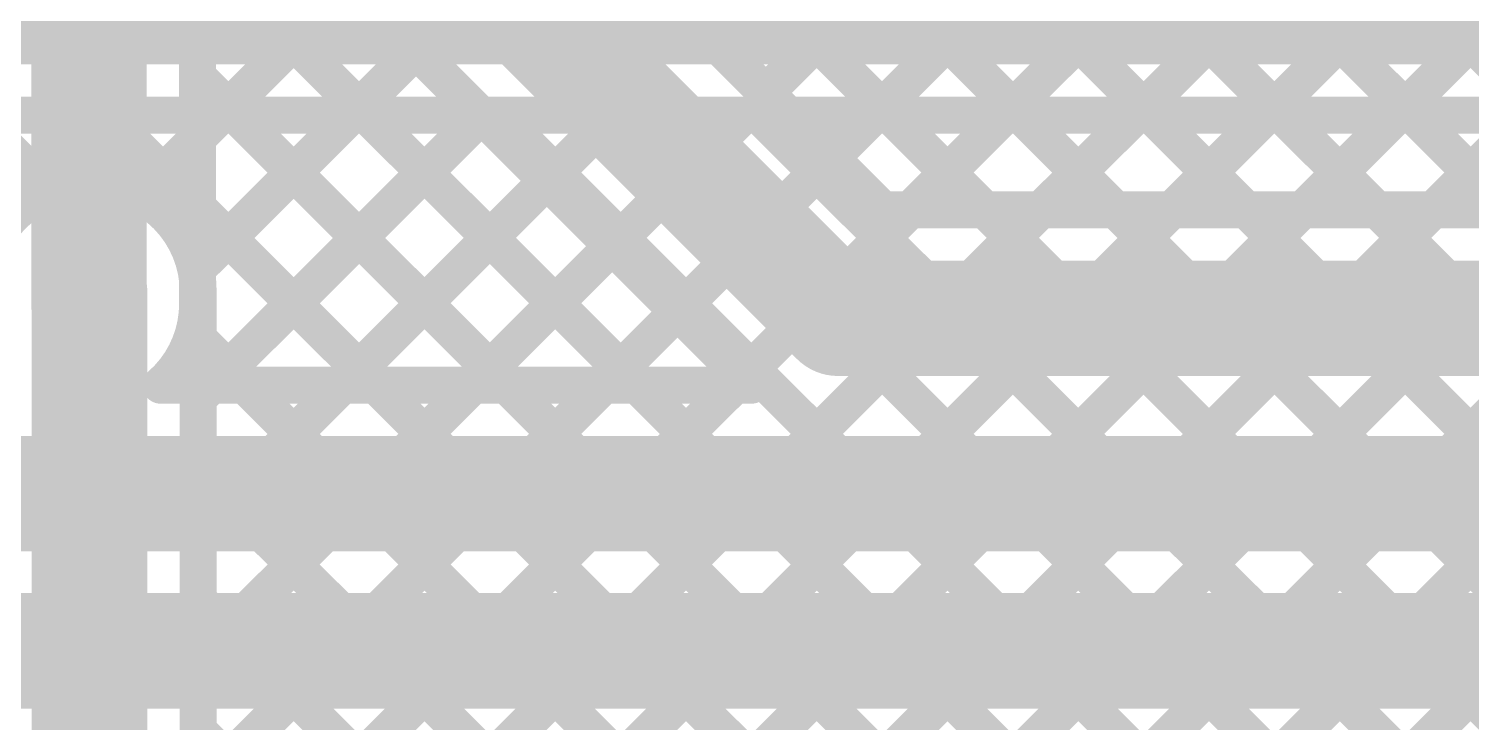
# Model space of a CAD drawing. Header units: millimetres. Extents: x 0 to 214, y 0 to 214.
# Drawn here: x 5.265 to 5.577, y 2.8385 to 2.9887 of the extents above; entities that cross this region are included whole.
import ezdxf

# ---------------------------------------------------------------- set-up
doc = ezdxf.new("R2010")
doc.units = ezdxf.units.MM
doc.header["$MEASUREMENT"] = 0
for name, color, linetype in [('BottomLayer', 5, 'Continuous'), ('BottomSolder', 6, 'Continuous'), ('TopLayer', 1, 'Continuous'), ('TopSolder', 216, 'Continuous'), ('ViaHoleLayer', 16, 'Continuous')]:
    doc.layers.add(name, color=color, linetype=linetype)

msp = doc.modelspace()

# ---------------------------------------------------------------- hatches: boundary and pattern name
at = {"layer": 'BottomLayer'}
h = msp.add_hatch(color=5, dxfattribs=at)
edge = h.paths.add_edge_path()
edge.add_arc((5.278, 2.9317), 0.01181, 0, 360)
at = {"layer": 'BottomSolder'}
h = msp.add_hatch(color=6, dxfattribs=at)
edge = h.paths.add_edge_path()
edge.add_arc((5.278, 2.9317), 0.00991, 0, 360)
at = {"layer": 'TopLayer'}
h = msp.add_hatch(color=1, dxfattribs=at)
edge = h.paths.add_edge_path()
edge.add_arc((5.278, 2.9317), 0.01181, 0, 360)
at = {"layer": 'TopSolder'}
h = msp.add_hatch(color=216, dxfattribs=at)
edge = h.paths.add_edge_path()
edge.add_arc((5.278, 2.9317), 0.00991, 0, 360)
at = {"layer": 'ViaHoleLayer'}
h = msp.add_hatch(color=16, dxfattribs=at)
edge = h.paths.add_edge_path()
edge.add_arc((5.278, 2.9317), 0.00591, 0, 360)

# ---------------------------------------------------------------- linework, layer by layer
at = {"layer": 'BottomLayer'}
for points, const_width in [([(5.278, 2.92914), (5.278, 3.26153)], 0.025), ([(5.3015, 2.92914), (5.3015, 3.26153)], 0.008), ([(5.40164, 3.07617), (5.52831, 2.9495)], 0.008), ([(5.42993, 3.07617), (5.55659, 2.9495)], 0.008), ([(5.41027, 2.98896), (5.49553, 3.07423)], 0.008), ([(5.3795, 3.07002), (5.50002, 2.9495)], 0.008), ([(5.3795, 3.04174), (5.47174, 2.9495)], 0.008), ([(5.42441, 2.97482), (5.49153, 3.04194)], 0.008), ([(5.43855, 2.96068), (5.50751, 3.02964)], 0.008), ([(5.3795, 3.01973), (5.44973, 2.9495)], 0.008), ([(5.356, 3.01), (5.44, 2.926)], 0.025), ([(5.45566, 2.9495), (5.52, 3.01384)], 0.008), ([(5.3015, 3.0066), (5.3966, 2.9115)], 0.008), ([(5.48394, 2.9495), (5.54044, 3.006)], 0.008), ([(5.51223, 2.9495), (5.56828, 3.00555)], 0.008), ([(5.52838, 3.006), (5.58488, 2.9495)], 0.008), ([(5.54051, 2.9495), (5.59701, 3.006)], 0.008), ([(5.55842, 3.00424), (5.61316, 2.9495)], 0.008), ([(5.5688, 2.9495), (5.622, 3.0027)], 0.008), ([(5.3015, 2.96505), (5.33531, 2.99886)], 0.008), ([(5.3394, 2.99337), (5.42127, 2.9115)], 0.008), ([(5.3015, 2.93676), (5.34875, 2.98401)], 0.008), ([(5.3015, 2.97832), (5.36832, 2.9115)], 0.008), ([(5.30452, 2.9115), (5.36289, 2.96987)], 0.008), ([(5.33281, 2.9115), (5.37704, 2.95573)], 0.008), ([(5.3015, 2.95003), (5.34003, 2.9115)], 0.008), ([(5.44973, 2.9495), (5.767, 2.9495)], 0.008), ([(5.36109, 2.9115), (5.39118, 2.94159)], 0.008), ([(5.44, 2.926), (5.791, 2.926)], 0.025), ([(5.38938, 2.9115), (5.40532, 2.92745)], 0.008), ([(5.30059, 2.92266), (5.31175, 2.9115)], 0.008), ([(5.29352, 2.9115), (5.42127, 2.9115)], 0.008), ([(3.702, 2.888), (5.786, 2.888)], 0.025), ([(3.684, 2.854), (5.686, 2.854)], 0.025)]:
    msp.add_lwpolyline(points, dxfattribs=dict(at, const_width=const_width))
for points, const_width in [([(5.40827, 2.98896, 1), (5.41227, 2.98896, 1)], 0.004), ([(5.34675, 2.98401, 1), (5.35075, 2.98401, 1)], 0.004), ([(5.2995, 2.97832, 1), (5.3035, 2.97832, 1)], 0.004), ([(5.42241, 2.97482, 1), (5.42641, 2.97482, 1)], 0.004), ([(5.36089, 2.96987, 1), (5.36489, 2.96987, 1)], 0.004), ([(5.2995, 2.96505, 1), (5.3035, 2.96505, 1)], 0.004), ([(5.43655, 2.96068, 1), (5.44055, 2.96068, 1)], 0.004), ([(5.37504, 2.95573, 1), (5.37904, 2.95573, 1)], 0.004), ([(5.2995, 2.95003, 1), (5.3035, 2.95003, 1)], 0.004), ([(5.44773, 2.9495, 1), (5.45173, 2.9495, 1)], 0.004), ([(5.44773, 2.9495, 1), (5.45173, 2.9495, 1)], 0.004), ([(5.45366, 2.9495, 1), (5.45766, 2.9495, 1)], 0.004), ([(5.46974, 2.9495, 1), (5.47374, 2.9495, 1)], 0.004), ([(5.48194, 2.9495, 1), (5.48594, 2.9495, 1)], 0.004), ([(5.49802, 2.9495, 1), (5.50202, 2.9495, 1)], 0.004), ([(5.51023, 2.9495, 1), (5.51423, 2.9495, 1)], 0.004), ([(5.52631, 2.9495, 1), (5.53031, 2.9495, 1)], 0.004), ([(5.53851, 2.9495, 1), (5.54251, 2.9495, 1)], 0.004), ([(5.55459, 2.9495, 1), (5.55859, 2.9495, 1)], 0.004), ([(5.5668, 2.9495, 1), (5.5708, 2.9495, 1)], 0.004), ([(5.38918, 2.94159, 1), (5.39318, 2.94159, 1)], 0.004), ([(5.27175, 2.92914, 1), (5.28425, 2.92914, 1)], 0.0125), ([(5.2995, 2.93676, 1), (5.3035, 2.93676, 1)], 0.004), ([(5.43375, 2.926, 1), (5.44625, 2.926, 1)], 0.0125), ([(5.43375, 2.926, 1), (5.44625, 2.926, 1)], 0.0125), ([(5.2995, 2.92914, 1), (5.3035, 2.92914, 1)], 0.004), ([(5.2995, 2.92914, 1), (5.3035, 2.92914, 1)], 0.004), ([(5.40332, 2.92745, 1), (5.40732, 2.92745, 1)], 0.004), ([(5.29859, 2.92266, 1), (5.30259, 2.92266, 1)], 0.004), ([(5.29152, 2.9115, 1), (5.29552, 2.9115, 1)], 0.004), ([(5.29152, 2.9115, 1), (5.29552, 2.9115, 1)], 0.004), ([(5.30252, 2.9115, 1), (5.30652, 2.9115, 1)], 0.004), ([(5.30975, 2.9115, 1), (5.31375, 2.9115, 1)], 0.004), ([(5.33081, 2.9115, 1), (5.33481, 2.9115, 1)], 0.004), ([(5.33803, 2.9115, 1), (5.34203, 2.9115, 1)], 0.004), ([(5.35909, 2.9115, 1), (5.36309, 2.9115, 1)], 0.004), ([(5.36632, 2.9115, 1), (5.37032, 2.9115, 1)], 0.004), ([(5.38738, 2.9115, 1), (5.39138, 2.9115, 1)], 0.004), ([(5.3946, 2.9115, 1), (5.3986, 2.9115, 1)], 0.004), ([(5.41927, 2.9115, 1), (5.42327, 2.9115, 1)], 0.004), ([(5.41927, 2.9115, 1), (5.42327, 2.9115, 1)], 0.004)]:
    msp.add_lwpolyline(points, format="xyb", close=True, dxfattribs=dict(at, const_width=const_width))
at = {"layer": 'BottomLayer', "const_width": 0.008}
msp.add_lwpolyline([(5.3015, 2.92914, -0.215584), (5.29352, 2.9115)], format="xyb", dxfattribs=at)
at = {"layer": 'TopLayer'}
for points, const_width in [([(5.30163, 2.5692), (5.73893, 3.0065)], 0.008), ([(5.30163, 2.59748), (5.71065, 3.0065)], 0.008), ([(4.942, 2.987), (5.63438, 2.987)], 0.012), ([(4.94904, 2.97), (5.62379, 2.97)], 0.008), ([(5.2522, 2.94403), (5.27817, 2.97)], 0.008), ([(5.25325, 2.97), (5.26963, 2.95361)], 0.008), ([(5.28153, 2.97), (5.88715, 2.36438)], 0.008), ([(5.289, 2.95254), (5.30645, 2.97)], 0.008), ([(5.30115, 2.93641), (5.33474, 2.97)], 0.008), ([(5.30163, 2.71062), (5.56101, 2.97)], 0.008), ([(5.30163, 2.65405), (5.61758, 2.97)], 0.008), ([(5.30163, 2.68233), (5.5893, 2.97)], 0.008), ([(5.30163, 2.85204), (5.41959, 2.97)], 0.008), ([(5.30163, 2.82375), (5.44788, 2.97)], 0.008), ([(5.30163, 2.88032), (5.39131, 2.97)], 0.008), ([(5.30163, 2.76719), (5.50444, 2.97)], 0.008), ([(5.30163, 2.7389), (5.53273, 2.97)], 0.008), ([(5.30163, 2.79547), (5.47616, 2.97)], 0.008), ([(5.30163, 2.90861), (5.36302, 2.97)], 0.008), ([(5.30982, 2.97), (5.90176, 2.37806)], 0.008), ([(5.3381, 2.97), (5.9235, 2.3846)], 0.008), ([(5.36639, 2.97), (5.9285, 2.40789)], 0.008), ([(5.39467, 2.97), (5.9285, 2.43617)], 0.008), ([(5.42295, 2.97), (5.9285, 2.46445)], 0.008), ([(5.45124, 2.97), (5.9285, 2.49274)], 0.008), ([(5.47952, 2.97), (5.9285, 2.52102)], 0.008), ([(5.50781, 2.97), (5.92328, 2.55452)], 0.008), ([(5.53609, 2.97), (5.92328, 2.58281)], 0.008), ([(5.56438, 2.97), (5.92328, 2.61109)], 0.008), ([(5.30163, 2.62576), (5.64008, 2.96421)], 0.008), ([(5.27813, 1.92713), (5.27813, 2.9317)], 0.025), ([(5.30163, 1.92713), (5.30163, 2.9317)], 0.008), ([(5.30163, 2.92162), (5.87301, 2.35024)], 0.008), ([(5.30163, 2.89333), (5.8602, 2.33477)], 0.008), ([(5.30163, 2.86505), (5.8585, 2.30818)], 0.008), ([(5.30163, 2.83677), (5.8585, 2.2799)], 0.008)]:
    msp.add_lwpolyline(points, dxfattribs=dict(at, const_width=const_width))
for points, const_width in [([(5.27617, 2.97, 1), (5.28017, 2.97, 1)], 0.004), ([(5.27953, 2.97, 1), (5.28353, 2.97, 1)], 0.004), ([(5.30445, 2.97, 1), (5.30845, 2.97, 1)], 0.004), ([(5.30782, 2.97, 1), (5.31182, 2.97, 1)], 0.004), ([(5.33274, 2.97, 1), (5.33674, 2.97, 1)], 0.004), ([(5.3361, 2.97, 1), (5.3401, 2.97, 1)], 0.004), ([(5.36102, 2.97, 1), (5.36502, 2.97, 1)], 0.004), ([(5.36439, 2.97, 1), (5.36839, 2.97, 1)], 0.004), ([(5.38931, 2.97, 1), (5.39331, 2.97, 1)], 0.004), ([(5.39267, 2.97, 1), (5.39667, 2.97, 1)], 0.004), ([(5.41759, 2.97, 1), (5.42159, 2.97, 1)], 0.004), ([(5.42095, 2.97, 1), (5.42495, 2.97, 1)], 0.004), ([(5.44588, 2.97, 1), (5.44988, 2.97, 1)], 0.004), ([(5.44924, 2.97, 1), (5.45324, 2.97, 1)], 0.004), ([(5.47416, 2.97, 1), (5.47816, 2.97, 1)], 0.004), ([(5.47752, 2.97, 1), (5.48152, 2.97, 1)], 0.004), ([(5.50244, 2.97, 1), (5.50644, 2.97, 1)], 0.004), ([(5.50581, 2.97, 1), (5.50981, 2.97, 1)], 0.004), ([(5.53073, 2.97, 1), (5.53473, 2.97, 1)], 0.004), ([(5.53409, 2.97, 1), (5.53809, 2.97, 1)], 0.004), ([(5.55901, 2.97, 1), (5.56301, 2.97, 1)], 0.004), ([(5.56238, 2.97, 1), (5.56638, 2.97, 1)], 0.004), ([(5.26763, 2.95361, 1), (5.27163, 2.95361, 1)], 0.004), ([(5.287, 2.95254, 1), (5.291, 2.95254, 1)], 0.004), ([(5.27188, 2.9317, 1), (5.28438, 2.9317, 1)], 0.0125), ([(5.29915, 2.93641, 1), (5.30315, 2.93641, 1)], 0.004), ([(5.29963, 2.9317, 1), (5.30363, 2.9317, 1)], 0.004), ([(5.29963, 2.9317, 1), (5.30363, 2.9317, 1)], 0.004), ([(5.29963, 2.92162, 1), (5.30363, 2.92162, 1)], 0.004), ([(5.29963, 2.90861, 1), (5.30363, 2.90861, 1)], 0.004), ([(5.29963, 2.89333, 1), (5.30363, 2.89333, 1)], 0.004), ([(5.29963, 2.88032, 1), (5.30363, 2.88032, 1)], 0.004), ([(5.29963, 2.86505, 1), (5.30363, 2.86505, 1)], 0.004), ([(5.29963, 2.85204, 1), (5.30363, 2.85204, 1)], 0.004), ([(5.29963, 2.83677, 1), (5.30363, 2.83677, 1)], 0.004)]:
    msp.add_lwpolyline(points, format="xyb", close=True, dxfattribs=dict(at, const_width=const_width))
at = {"layer": 'TopLayer', "const_width": 0.008}
msp.add_lwpolyline([(5.25521, 2.9369, -0.894341), (5.30163, 2.9317)], format="xyb", dxfattribs=at)

doc.saveas('drawing.dxf')
